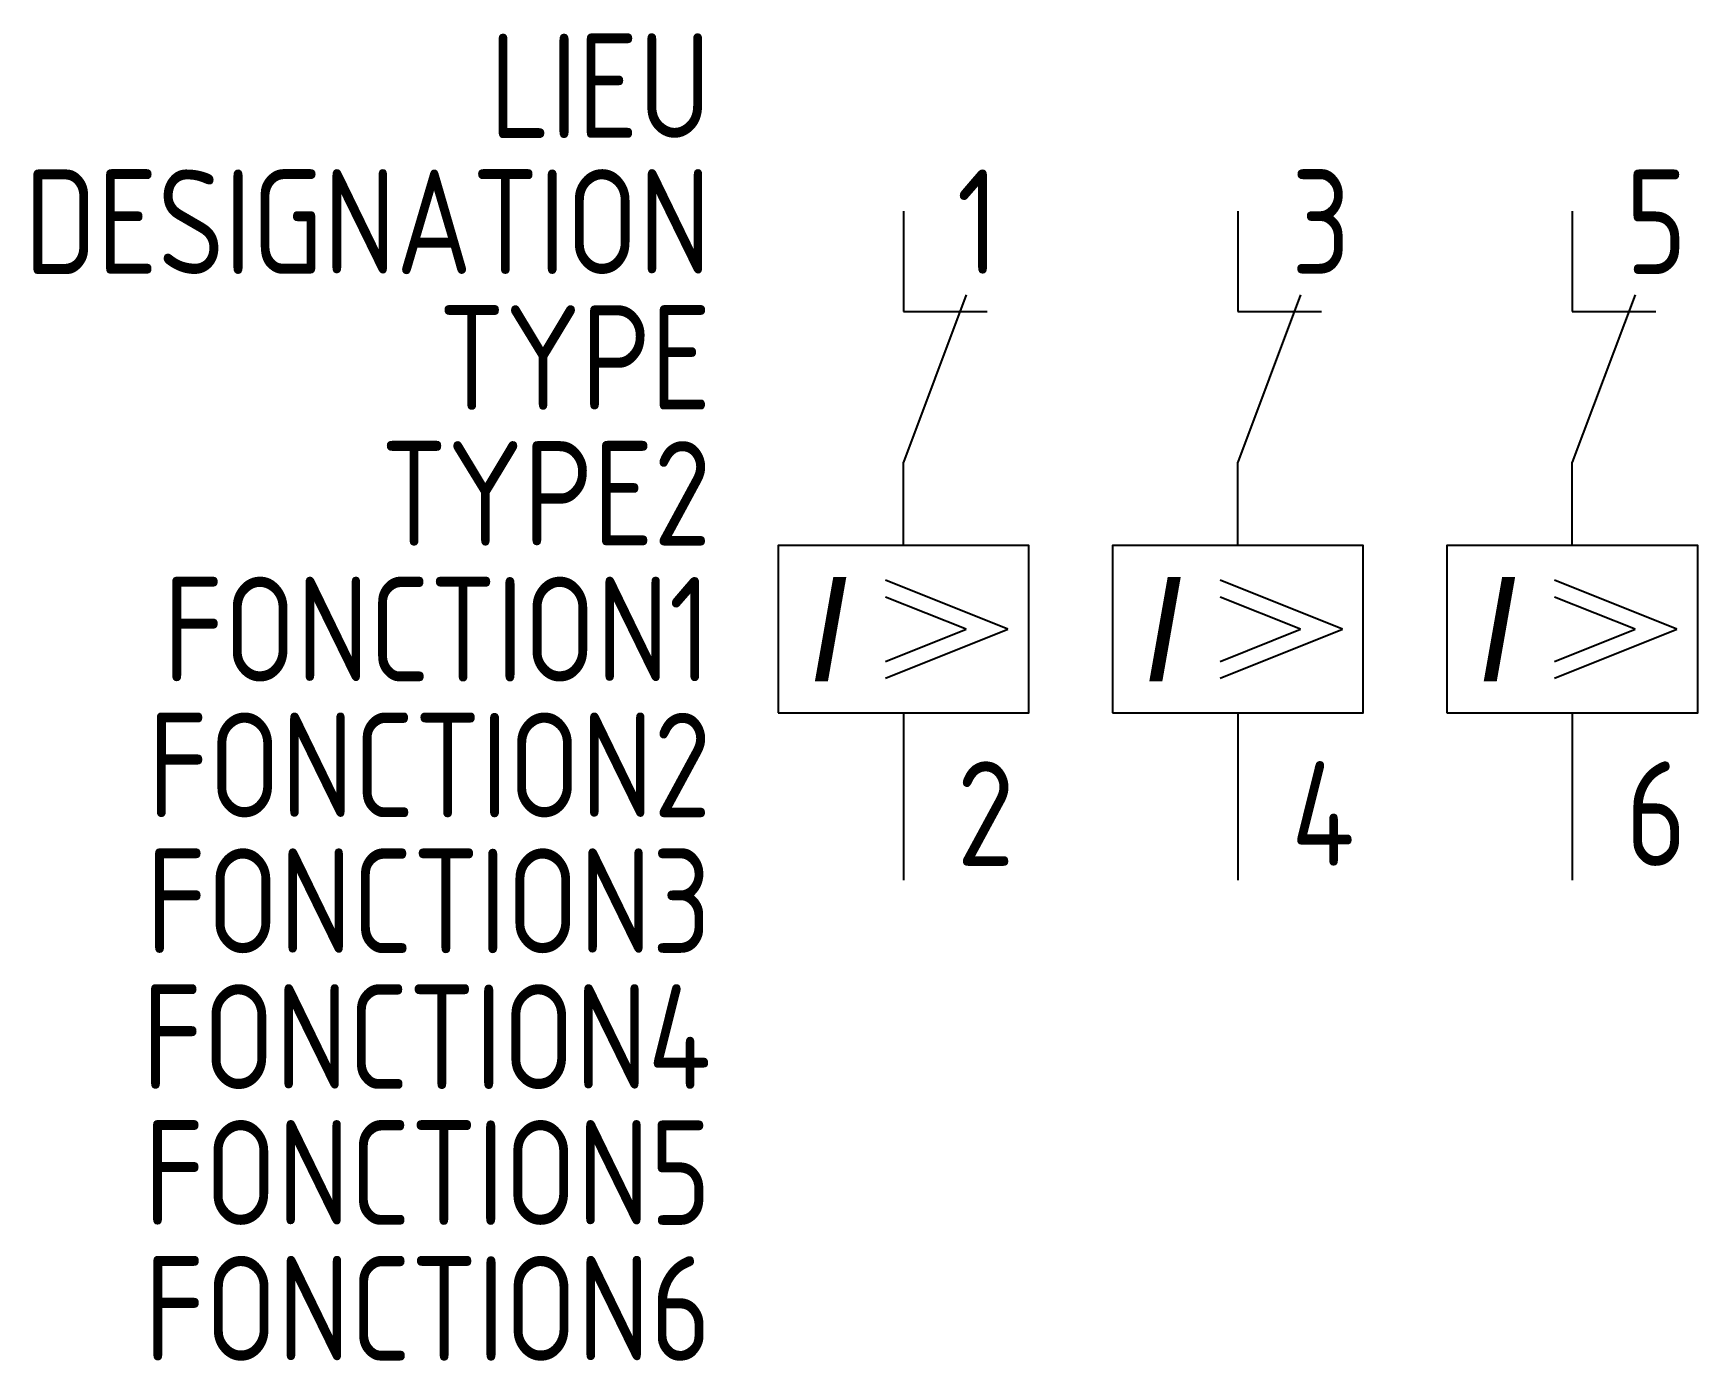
# Model space of a CAD drawing. Header units: millimetres. Extents: x -20.8 to 19, y -27.5 to 4.3.
import ezdxf
from ezdxf.enums import TextEntityAlignment as Align

# ---------------------------------------------------------------- set-up
doc = ezdxf.new("R2010")
doc.units = ezdxf.units.MM
for name, color, linetype in [('SYMB_FIL', 3, 'Continuous'), ('SYMB_TXT_CONTACT', 2, 'Continuous'), ('SYMB_TXT_NOM', 3, 'Continuous')]:
    doc.layers.add(name, color=color, linetype=linetype)
doc.styles.add('ENGINEERING', font='greekc.shx')
doc.styles.add('NET2_5', font='isocp.shx', dxfattribs={"width": 0.9, "height": 2.5})

msp = doc.modelspace()

# ---------------------------------------------------------------- linework, layer by layer
at = {"layer": 'SYMB_FIL'}
for p, q in [((0, 0), (0, -2.4)), ((8, 0), (8, -2.4)), ((16, 0), (16, -2.4)), ((1.5, -2), (0, -6)), ((9.5, -2), (8, -6)), ((17.5, -2), (16, -6)), ((0, -2.4), (2, -2.4)), ((8, -2.4), (10, -2.4)), ((16, -2.4), (18, -2.4)), ((0, -8), (0, -6)), ((8, -8), (8, -6)), ((16, -8), (16, -6)), ((2.5, -10), (-0.428, -8.829)), ((10.5, -10), (7.572, -8.829)), ((18.5, -10), (15.572, -8.829)), ((1.5, -10), (-0.428, -9.229)), ((9.5, -10), (7.572, -9.229)), ((17.5, -10), (15.572, -9.229)), ((-0.428, -10.771), (1.5, -10)), ((-0.428, -11.171), (2.5, -10)), ((7.572, -10.771), (9.5, -10)), ((7.572, -11.171), (10.5, -10)), ((15.572, -10.771), (17.5, -10)), ((15.572, -11.171), (18.5, -10)), ((-3, -12), (0, -12)), ((0, -12), (0, -16)), ((5, -12), (8, -12)), ((8, -12), (8, -16)), ((13, -12), (16, -12)), ((16, -12), (16, -16))]:
    msp.add_line(p, q, dxfattribs=at)
for points in [[(0, -12), (3, -12), (3, -8), (-3, -8), (-3, -12)], [(8, -12), (11, -12), (11, -8), (5, -8), (5, -12)], [(16, -12), (19, -12), (19, -8), (13, -8), (13, -12)]]:
    msp.add_lwpolyline(points, dxfattribs=at)

# ---------------------------------------------------------------- texts
at = {"layer": 'SYMB_FIL', "style": 'ENGINEERING', "oblique": 10}
for p in [(-1.964, -10), (6.036, -10), (14.036, -10)]:
    msp.add_text('I', height=2.5, dxfattribs=at).set_placement(p, align=Align.MIDDLE_CENTER)
at = {"layer": 'SYMB_TXT_CONTACT', "style": 'NET2_5', "width": 0.9, "flags": 8}
for tag, p, s in [('1', (1.275, -1.5), '1'), ('3', (9.275, -1.5), '3'), ('5', (17.275, -1.5), '5'), ('2', (1.275, -15.661), '2'), ('4', (9.275, -15.661), '4'), ('6', (17.275, -15.661), '6')]:
    msp.add_attdef(tag, p, s, height=2.5, dxfattribs=at)
at = {"layer": 'SYMB_TXT_NOM', "style": 'NET2_5', "width": 0.9, "flags": 8}
for tag, text, p in [('LIEU', '', (-4.6, 1.75)), ('DESIGNATION', 'Q?', (-4.6, -1.5)), ('TYPE', '', (-4.6, -4.75)), ('TYPE2', '', (-4.6, -8)), ('FONCTION1', '', (-4.6, -11.25)), ('FONCTION2', '', (-4.6, -14.5)), ('FONCTION3', '', (-4.6, -17.75)), ('FONCTION4', '', (-4.6, -21)), ('FONCTION5', '', (-4.6, -24.25)), ('FONCTION6', '', (-4.6, -27.5))]:
    msp.add_attdef(tag, text=text, height=2.5, dxfattribs=at).set_placement(p, align=Align.RIGHT)

doc.saveas('drawing.dxf')
